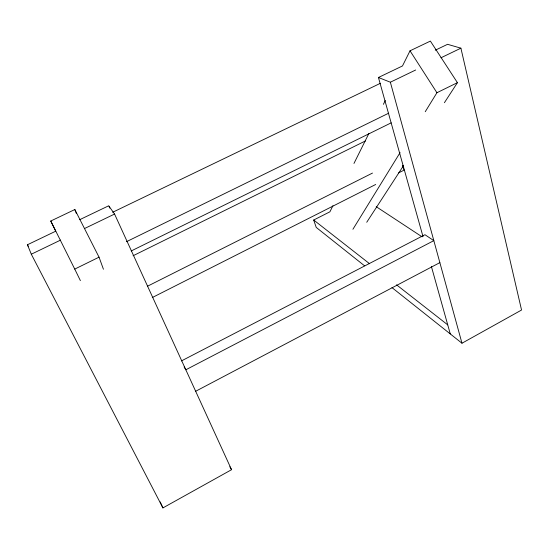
<?xml version="1.0" encoding="UTF-8"?>
<svg xmlns="http://www.w3.org/2000/svg" width="549" height="549" viewBox="0 0 549 549"><rect width="100%" height="100%" fill="white"/><g stroke="black" fill="none" stroke-linecap="round" stroke-linejoin="round"><path stroke-width="0.82" d="M332.955 205.669L329.901 211.811L313.699 220.025L316.224 227.41L364.488 265.757M353.968 163.444L368.866 133.51M383.38 104.337L385.288 100.494M444.402 102.711L457.42 82.666L430.382 41.093L410.021 50.81L402.486 65.949L378.439 77.491L423.025 236.64M352.918 229.269L400.091 152.601M425.249 111.715L436.929 92.726L457.42 82.666M366.732 222.27L403.474 165.709M103.438 269.25L99.04 257.172L74.836 209.533L50.755 221.021L55.744 231.184L27.45 244.758L31.307 254.214L162.916 507.907L231.554 469.697L114.569 214.055L108.716 205.772L79.687 219.696M391.965 287.594L461.977 343.221L521.55 310.034L460.899 48.168L447.565 44.311L435.268 50.213M195.664 391.265L439.859 262.635M181.458 360.906L424.947 234.718L433.827 240.64L185.837 369.786L184.121 366.958M152.272 297.558L375.681 184.485M398.636 172.866L403.995 170.156L402.63 165.304M147.448 286.249L372.496 173.072M131.238 250.948L391.156 122.859M133.071 255.765L365.675 140.825M50.755 221.021L74.746 269.092L99.04 257.172M126.476 241.697L388.699 113.183M31.307 254.214L60.603 240.085M84.498 228.556L114.569 214.055M378.439 77.491L390.36 82.213L415.662 70.004M440.964 57.789L460.899 48.168M112.675 212.264L380.272 83.359M376.216 206.685L422.092 236.839M313.699 220.025L369.607 263.753M396.55 284.835L447.744 324.878M410.021 50.81L436.929 92.726M229.805 466.767L231.554 469.697M27.45 244.758L28.239 246.281M74.746 269.092L80.38 280.614M109.073 206.548L109.786 208.105M160.205 501.91L162.916 507.907M74.836 209.533L76.29 213.293M431.342 266.327L450.276 333.929M390.36 82.213L461.977 343.221"/></g></svg>
